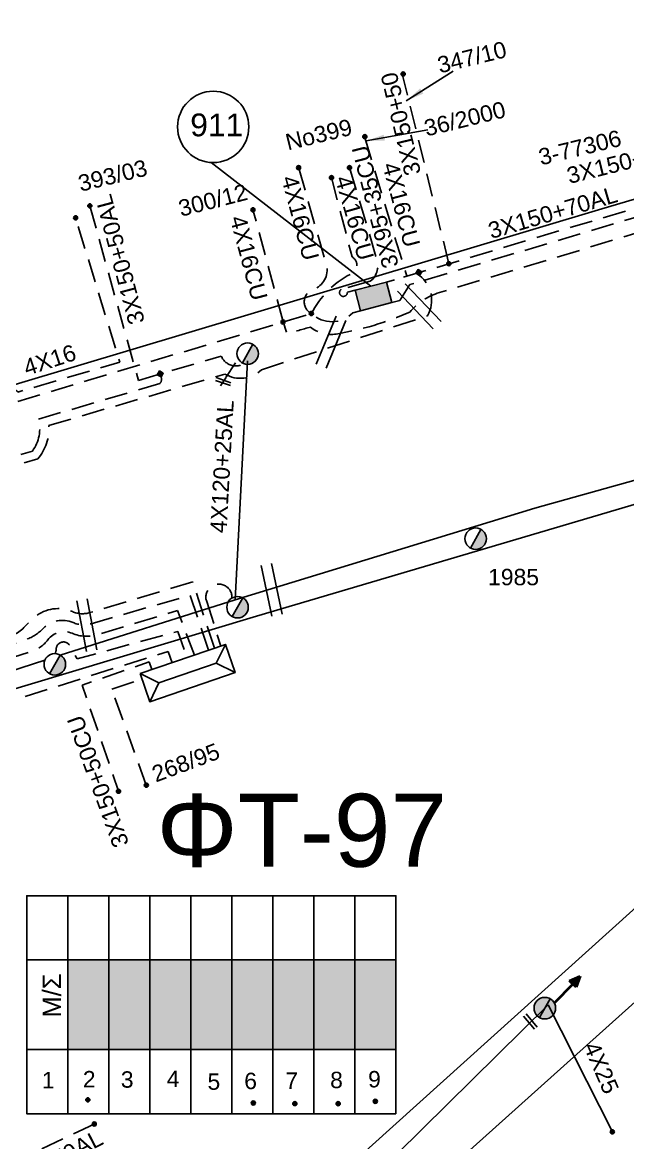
# Model space of a CAD drawing. Header units: millimetres. Extents: x 938 to 3112, y 793 to 1825.
# Drawn here: x 2015.9 to 2082.3, y 1060.8 to 1183.6 of the extents above; entities that cross this region are included whole.
import ezdxf
from ezdxf.enums import TextEntityAlignment as Align

# ---------------------------------------------------------------- set-up
doc = ezdxf.new("R2010")
doc.units = ezdxf.units.MM
doc.linetypes.add('DASHED', pattern=[19.05, 12.7, -6.35])
for name, color, linetype in [('Link Box 4 Διευθύνσεων', 7, 'Continuous'), ('Άγνωστα', 7, 'Continuous'), ('Ασφαλειοκιβώτια Χ.Τ 9 αναχωρήσεων', 7, 'Continuous'), ('Γέφυρες Εναερίου Δικτύου', 7, 'Continuous'), ('Γυμνά εναέρια ΧΤ (3Φ)   4x16CU', 7, 'Continuous'), ('Γυμνά εναέρια ΧΤ και ΦΟΠ (3Φ)   4x50+16AL', 7, 'Continuous'), ('Εναέρια παροχή ΧΤ 4x25', 7, 'SYN_LINE'), ('Επίτονοι', 7, 'Continuous'), ('Επιγραφές - Σχήματα', 7, 'Continuous'), ('Καλώδια ΧΤ   3x150+50AL', 7, 'DASHED'), ('Καλώδια ΧΤ   3x150+50CU', 7, 'DASHED'), ('Καλώδια ΧΤ   3x150+70AL', 7, 'DASHED'), ('Καλώδια ΧΤ   3x150AL+50XLPE', 7, 'DASHED'), ('Καλώδια ΧΤ   3x95+35CU', 7, 'DASHED'), ('Καλώδια ΧΤ   3x95+50CU', 7, 'DASHED'), ('Καλώδια ΧΤ 4Χ16 CU', 7, 'Continuous'), ('Μηχανική τομή', 7, 'Continuous'), ('Στύλος Ξύλινος', 7, 'Continuous'), ('Στύλος Ξύλινος @ 1', 7, 'Continuous'), ('Στύλος ΦΜ', 7, 'Continuous'), ('Στύλος ΦΜ @ 1', 7, 'Continuous'), ('Συνδέσεις', 7, 'Continuous'), ('Συνεστραμμένα ΧΤ   3x70+54.6+25AL', 7, 'SYN_LINE'), ('Συνεστραμμένα ΧΤ   4x120+25AL', 7, 'SYN_LINE'), ('Τομή', 7, 'Continuous'), ('Υποσταθμός πόλεως', 7, 'Continuous'), ('Υπόβαθρο ΔΕΗ', 7, 'Continuous')]:
    doc.layers.add(name, color=color, linetype=linetype)
doc.styles.get("Standard").update_dxf_attribs({"font": 'arial.ttf'})
doc.linetypes.add('SYN_LINE', pattern='A,0.5,-0.0001,["/\\/\\/\\/",Standard,S=0.1,R=0,X=0,Y=-0.05],-0.25', length=0.7501)
doc.dimstyles.new('ISO-25', dxfattribs={"dimtxt": 2.5, "dimasz": 2.5, "dimexe": 1.25, "dimexo": 0.625, "dimtad": 1, "dimtxsty": 'Standard', "dimcen": 2.5, "dimaunit": 2, "dimazin": 0, "dimtfac": 1, "dimtmove": 0, "dimatfit": 3, "dimfxl": 1, "dimarcsym": 0})

# ---------------------------------------------------------------- blocks, each defined once
blk = doc.blocks.new('ΑΣΦΑΛΕΙΟΚΙΒΩΤΙΟ ΥΠΟΣΤΑΘΜΟΥ 9 ΑΝΑΧΩΡΗΣΕΩΝ')
at = {"layer": 'Ασφαλειοκιβώτια Χ.Τ 9 αναχωρήσεων', "ltscale": 40}
for p, q in [((-23.8, 40.36), (24.02, 40.36)), ((-9.72, 40.36), (-9.72, -40.64)), ((9.94, 40.36), (9.94, -40.64)), ((-23.8, 31.36), (24.02, 31.36)), ((-23.8, 22.36), (24.02, 22.36)), ((-23.8, 13.36), (24.02, 13.36)), ((-23.8, 4.36), (24.02, 4.36)), ((-23.8, -4.64), (24.02, -4.64)), ((-23.8, -13.64), (24.02, -13.64)), ((-23.8, -22.64), (24.02, -22.64)), ((-23.8, -31.64), (24.02, -31.64))]:
    blk.add_line(p, q, dxfattribs=at)
at = {"layer": 'Ασφαλειοκιβώτια Χ.Τ 9 αναχωρήσεων'}
blk.add_lwpolyline([(-23.8, -40.64), (24.02, -40.64), (24.02, 40.36), (-23.8, 40.36)], close=True, dxfattribs=at)
for s, p in [('1', (-18.22, 37.06)), ('2', (-18.02, 28.07)), ('3', (-18.09, 19.73)), ('4', (-17.94, 9.66)), ('5', (-18.55, 0.71)), ('6', (-18.4, -7.35)), ('7', (-18.34, -16.37)), ('8', (-18.19, -26.2)), ('9', (-18.02, -34.53))]:
    blk.add_text(s, height=3.6, rotation=270, dxfattribs=at).set_placement(p)
at = {"layer": 'Ασφαλειοκιβώτια Χ.Τ 9 αναχωρήσεων', "ltscale": 40}
for tag, height, p in [('ΟΝΟΜΑ', 5, (-0.16, 44.31)), ('ΚΕΙΜΕΝΟ 1', 2, (17.06, 35.59)), ('ΚΕΙΜΕΝΟ 2', 2, (17.06, 26.88)), ('ΚΕΙΜΕΝΟ 3', 2, (17.06, 17.69)), ('ΚΕΙΜΕΝΟ 4', 2, (17.06, 8.71)), ('ΚΕΙΜΕΝΟ 5', 2, (17.06, -0.13)), ('ΚΕΙΜΕΝΟ 6', 2, (17.06, -9.05)), ('ΚΕΙΜΕΝΟ 7', 2, (17.06, -18.13)), ('ΚΕΙΜΕΝΟ 8', 2, (17.06, -26.85)), ('ΚΕΙΜΕΝΟ 9', 2, (17.06, -35.99)), ('ΣΧ', 2, (-0.1, -42.64))]:
    blk.add_attdef(tag, text='', height=height, dxfattribs=at).set_placement(p, align=Align.MIDDLE_CENTER)
blk = doc.blocks.new('LINK BOX 4 ΑΝΑΧΩΡΗΣΕΩΝ')
at = {"layer": 'Link Box 4 Διευθύνσεων', "ltscale": 40}
blk.add_hatch(color=256, dxfattribs=at).paths.add_polyline_path([(-3.54, 0), (-3.54, -4.67), (3.54, -4.67), (3.54, 0)])
for p, q in [((-3.54, 0), (-5.33, 0)), ((5.33, 0), (3.54, 0)), ((-3.54, -4.67), (-5.33, -4.67)), ((5.33, -4.67), (3.54, -4.67))]:
    blk.add_line(p, q, dxfattribs=at)
blk.add_lwpolyline([(-3.54, -4.67), (-3.54, 0), (3.54, 0), (3.54, -4.67)], close=True, dxfattribs=at)
blk = doc.blocks.new('ΥΠΑΡΧΩΝ ΤΣΙΜΕΝΤΕΝΙΟΣ ΣΤΥΛΟΣ')
at = {"layer": 'Στύλος ΦΜ'}
blk.add_hatch(color=256, dxfattribs=at).paths.add_polyline_path([(-1.29, -2.28, 0.574793), (2.62, 0, 0.268822), (1.3, 2.27)])
blk.add_line((-1.29, -2.28), (1.3, 2.27), dxfattribs=at)
blk.add_circle((0, 0), 2.62, dxfattribs=at)
at = {"layer": 'Στύλος ΦΜ', "flags": 4}
for tag, p in [('ΑΡΙΘΜΟΣ', (-4.68, 8.05)), ('ΤΥΠΟΣ', (-4.91, 3.03))]:
    blk.add_attdef(tag, p, '', height=4, dxfattribs=at)
blk = doc.blocks.new('ΥΠΑΡΧΩΝ ΞΥΛΙΝΟΣ ΣΤΥΛΟΣ')
at = {"layer": 'Στύλος Ξύλινος'}
h = blk.add_hatch(color=7, dxfattribs=at)
h.paths.add_polyline_path([(-2.62, 0, 0.270008), (-1.29, -2.28), (1.3, 2.27, 0.576266)])
h.paths.add_polyline_path([(-1.29, -2.28, 0.574793), (2.62, 0, 0.268822), (1.3, 2.27)])
at = {"layer": 'Στύλος Ξύλινος', "color": 7}
blk.add_line((-1.29, -2.28), (1.3, 2.27), dxfattribs=at)
blk.add_circle((0, 0), 2.62, dxfattribs=at)
at = {"layer": 'Στύλος Ξύλινος', "flags": 4}
for tag, p in [('ΑΡΙΘΜΟΣ', (-4.91, 8.6)), ('ΤΥΠΟΣ', (-4.85, 3.39))]:
    blk.add_attdef(tag, p, '', height=4, dxfattribs=at)
blk = doc.blocks.new('ΤΟΜΗ')
at = {"layer": 'Τομή', "ltscale": 40}
for p, q in [((-5.68, 0), (5.68, 0)), ((5.68, -2.33), (-5.68, -2.33))]:
    blk.add_line(p, q, dxfattribs=at)
blk = doc.blocks.new('ΕΠΙΤΟΝΟΣ')
at = {"layer": 'Επίτονοι', "lineweight": 40, "ltscale": 40}
blk.add_hatch(color=256, dxfattribs=at).paths.add_polyline_path([(-1.13, 6.47), (0, 9.1), (1.13, 6.47)])
for p, q in [((-1.13, 6.47), (0, 9.1)), ((0, 9.1), (1.13, 6.47)), ((1.13, 6.47), (-1.13, 6.47)), ((-1.13, 6.47), (0, 6.47)), ((0, 6.47), (0, 0))]:
    blk.add_line(p, q, dxfattribs=at)
blk = doc.blocks.new('ΥΠΟΣΤΑΘΜΟΣ ΠΟΛΕΩΣ')
at = {"layer": 'Υποσταθμός πόλεως', "linetype": 'Continuous', "ltscale": 40}
blk.add_lwpolyline([(-8.57, 2.82), (8.57, 2.82), (8.57, -2.82), (-8.57, -2.82)], close=True, dxfattribs=at)
for points in [[(-5.75, 0), (-8.57, 2.82)], [(5.75, 0), (8.57, 2.82)], [(-8.57, -2.82), (-5.75, 0)], [(-5.75, 0), (5.75, 0)], [(8.57, -2.82), (5.75, 0)]]:
    blk.add_lwpolyline(points, dxfattribs=at)
at = {"layer": 'Υποσταθμός πόλεως', "linetype": 'SYN_LINE', "ltscale": 40, "flags": 1}
for tag, p in [('ΜΕΤΑΣΧΗΜΑΤΙΣΜΟΣ', (10.6, 2.39)), ('ΙΣΧΥΣ', (10.58, -0.41)), ('ΑΡΙΘΜΟΣ', (10.7, -3.13))]:
    blk.add_attdef(tag, p, '', height=1.8, dxfattribs=at)
blk = doc.blocks.new('_ΣΥΝΔΕΣΗ')
at = {"layer": 'Συνδέσεις', "linetype": 'SYN_LINE', "ltscale": 40}
blk.add_hatch(color=256, dxfattribs=at).paths.add_polyline_path([(0.5, -0.01, 1), (-0.5, -0.01, 1)])
at = {"layer": 'Συνδέσεις'}
blk.add_circle((0, -0.01), 0.5, dxfattribs=at)
blk = doc.blocks.new('ΜΗΧΑΝΙΚΗ ΤΟΜΗ')
at = {"layer": 'Μηχανική τομή', "ltscale": 40}
for p, q in [((-1.89, 0.78), (1.89, 0.78)), ((1.89, 0), (-1.89, 0))]:
    blk.add_line(p, q, dxfattribs=at)
blk = doc.blocks.new('TSONTA XT1')
at = {"ltscale": 40}
h = blk.add_hatch(color=256, dxfattribs=at)
h.dxf.hatch_style = 1
h.paths.add_polyline_path([(595.96, 2487.66), (597.07, 2488.77), (595.96, 2489.87), (594.85, 2488.77)])
blk.add_lwpolyline([(594.85, 2488.77), (595.96, 2489.87), (597.07, 2488.77), (595.96, 2487.66)], close=True, dxfattribs=at)
blk = doc.blocks.new('τομή_')
at = {"layer": 'Επιγραφές - Σχήματα'}
for p, q in [((-1.29, -0.22), (0.13, 0.75)), ((-1.08, -0.46), (0.34, 0.51)), ((-0.66, 0.62), (-0.29, -0.37))]:
    blk.add_line(p, q, dxfattribs=at)

msp = doc.modelspace()

# ---------------------------------------------------------------- hatches: boundary and pattern name
at = {"layer": 'Ασφαλειοκιβώτια Χ.Τ 9 αναχωρήσεων'}
for color, points in [(62, [(2020.84, 1070.98), (2025.34, 1070.98), (2025.34, 1080.81), (2020.84, 1080.81)]), (133, [(2020.84, 1080.81), (2020.84, 1070.98), (2025.34, 1070.98), (2025.34, 1080.81)]), (85, [(2025.34, 1080.81), (2025.34, 1070.98), (2029.84, 1070.98), (2029.84, 1080.81)]), (5, [(2029.84, 1080.81), (2029.84, 1070.98), (2034.34, 1070.98), (2034.34, 1080.81)]), (2, [(2034.34, 1080.81), (2034.34, 1070.98), (2038.84, 1070.98), (2038.84, 1080.81)]), (173, [(2038.84, 1080.81), (2038.84, 1070.98), (2043.34, 1070.98), (2043.34, 1080.81)]), (6, [(2043.34, 1080.81), (2043.34, 1070.98), (2047.84, 1070.98), (2047.84, 1080.81)]), (27, [(2047.84, 1080.81), (2047.84, 1070.98), (2052.34, 1070.98), (2052.34, 1080.81)]), (1, [(2052.34, 1080.81), (2052.34, 1070.98), (2056.84, 1070.98), (2056.84, 1080.81)])]:
    msp.add_hatch(color=color, dxfattribs=at).paths.add_polyline_path(points)

# ---------------------------------------------------------------- linework, layer by layer
at = {"layer": 'Άγνωστα', "color": 5, "linetype": 'DASHED', "ltscale": 0.2, "flags": 128}
msp.add_lwpolyline([(2013.81, 1142.62, -0.604138), (2015.37, 1143.08), (2026.54, 1146.35), (2021.69, 1162.18)], format="xyb", dxfattribs=at)
at = {"layer": 'Γέφυρες Εναερίου Δικτύου', "color": 5, "linetype": 'DASHED', "ltscale": 0.2, "flags": 128}
msp.add_lwpolyline([(1997.16, 1137.37), (2001.61, 1138.8), (2002.87, 1138.3), (2047.56, 1151.69, 0.41169), (2052.1, 1151.76, 4.133135)], format="xyb", dxfattribs=at)
at = {"layer": 'Γέφυρες Εναερίου Δικτύου', "color": 2, "linetype": 'DASHED', "ltscale": 0.2, "flags": 128}
for points in [[(2025.66, 1110.5), (2028.99, 1111.6)], [(2029.45, 1099.97), (2025.66, 1110.5)]]:
    msp.add_lwpolyline(points, dxfattribs=at)
at = {"layer": 'Γέφυρες Εναερίου Δικτύου', "color": 30, "linetype": 'DASHED', "ltscale": 0.2}
msp.add_arc((2039.28, 1147.67), 1.73, 201.8772, 317.7903, dxfattribs=at)
at = {"layer": 'Γυμνά εναέρια ΧΤ (3Φ)   4x16CU', "color": 27, "linetype": 'DASHED', "ltscale": 0.2}
msp.add_line((2053.43, 1170.98), (2058.03, 1155.77), dxfattribs=at)
at = {"layer": 'Γυμνά εναέρια ΧΤ και ΦΟΠ (3Φ)   4x50+16AL', "color": 2, "flags": 128}
msp.add_lwpolyline([(2164.84, 1156.25), (2072.09, 1130.33), (2039.21, 1120.28)], dxfattribs=at)
at = {"layer": 'Εναέρια παροχή ΧΤ 4x25', "color": 6, "linetype": 'SYN_LINE', "ltscale": 20, "flags": 128}
msp.add_lwpolyline([(2073.55, 1075.87), (2080.59, 1061.95)], dxfattribs=at)
at = {"layer": 'Επιγραφές - Σχήματα', "linetype": 'Continuous', "ltscale": 0.2}
msp.add_line((2054.09, 1154.69), (2036.57, 1168.25), dxfattribs=at)
at = {"layer": 'Επιγραφές - Σχήματα', "color": 6, "linetype": 'Continuous', "ltscale": 0.2}
msp.add_line((2019.99, 1114.24), (2039.21, 1120.28), dxfattribs=at)
at = {"layer": 'Επιγραφές - Σχήματα', "color": 6, "linetype": 'DASHED', "ltscale": 0.2}
msp.add_line((2036.08, 1120.1), (2037.64, 1115.22), dxfattribs=at)
at = {"layer": 'Επιγραφές - Σχήματα', "linetype": 'Continuous', "ltscale": 0.2}
msp.add_circle((2036.79, 1172.15), 3.91, dxfattribs=at)
at = {"layer": 'Επιγραφές - Σχήματα', "color": 6, "linetype": 'DASHED', "ltscale": 0.2}
msp.add_arc((2037.42, 1120.58), 1.43, 356.4357, 199.6769, dxfattribs=at)
at = {"layer": 'Καλώδια ΧΤ   3x150+50AL', "color": 62, "linetype": 'DASHED', "ltscale": 0.2}
msp.add_line((2062.65, 1157.14), (2057.46, 1178.27), dxfattribs=at)
at = {"layer": 'Καλώδια ΧΤ   3x150+50AL', "color": 30, "linetype": 'DASHED', "ltscale": 0.2}
msp.add_line((2023.25, 1163.5), (2028.58, 1144.36), dxfattribs=at)
at = {"layer": 'Καλώδια ΧΤ   3x150+50AL', "color": 5, "linetype": 'DASHED', "ltscale": 0.2, "flags": 128}
msp.add_lwpolyline([(2105.77, 1167.95), (2104.75, 1167.66), (2104.12, 1166.81), (2061.61, 1153.98, 0.144941), (2058.36, 1151.85, -0.062907), (2050.3, 1149.44, -0.216685), (2047.47, 1150.2, -0.001337), (2044.88, 1149.48), (2044.46, 1150.76), (2044.46, 1150.76)], format="xyb", dxfattribs=at)
at = {"layer": 'Καλώδια ΧΤ   3x150+50AL', "color": 1, "ltscale": 0.2, "flags": 128}
msp.add_lwpolyline([(2034.54, 1122.26), (2023.27, 1118.89, -0.17713), (2021.34, 1119, 0.283697), (2017.24, 1118.42, 0.03297), (2016.01, 1117.25, -0.233132), (2013.43, 1116.25), (1985.99, 1107.36, 0.308724), (1984.88, 1105.91, -0.368431), (1983.3, 1104.27), (1930.27, 1089.27), (1930.39, 1087.66, -0.795052), (1928.14, 1086.97, -0.795052)], format="xyb", dxfattribs=at)
msp.add_lwpolyline([(2036.93, 1114.98), (2034.54, 1122.26)], dxfattribs=at)
at = {"layer": 'Καλώδια ΧΤ   3x150+50AL', "color": 85, "linetype": 'DASHED', "ltscale": 0.2, "flags": 128}
msp.add_lwpolyline([(2036.29, 1114.76), (2034.27, 1120.8), (2023.39, 1117.67, -0.171677), (2021.41, 1117.8, 0.308163), (2018.15, 1117.16, -0.106261), (2016.3, 1115.95), (1987.58, 1106.66, 0.814496), (1991.18, 1100.64, 0.530965)], format="xyb", dxfattribs=at)
at = {"layer": 'Καλώδια ΧΤ   3x150+50AL', "color": 133, "linetype": 'DASHED', "ltscale": 0.2, "flags": 128}
msp.add_lwpolyline([(2034.74, 1114.23), (2032.89, 1119.12), (2024.13, 1116.47, -0.176768), (2021.31, 1116.62, 0.344711), (2018.65, 1115.92, -0.154506), (2016.78, 1114.59), (1990.72, 1106.53, 0.271997), (1988.54, 1104.15, -0.522383)], format="xyb", dxfattribs=at)
at = {"layer": 'Καλώδια ΧΤ   3x150+50AL', "color": 173, "linetype": 'DASHED', "ltscale": 0.2, "flags": 128}
msp.add_lwpolyline([(2019.43, 1114.4, 0.110986), (2019.57, 1114.92, -0.771143), (2021.05, 1115.25), (2021.87, 1113.83), (2032.91, 1116.83), (2033.9, 1113.95)], format="xyb", dxfattribs=at)
at = {"layer": 'Καλώδια ΧΤ   3x150+50AL', "color": 27, "linetype": 'DASHED', "ltscale": 0.2, "flags": 128}
msp.add_lwpolyline([(2032.29, 1113.4), (2031.84, 1114.64), (2006.87, 1106.77, -0.633434), (2005.3, 1108.47, 5.815783)], format="xyb", dxfattribs=at)
at = {"layer": 'Καλώδια ΧΤ   3x150+50AL', "color": 173, "linetype": 'Continuous', "ltscale": 0.2, "flags": 128}
msp.add_lwpolyline([(1988.57, 1104.07), (2018.32, 1113.67)], dxfattribs=at)
at = {"layer": 'Καλώδια ΧΤ   3x150+50CU', "color": 30, "linetype": 'DASHED', "ltscale": 0.2}
msp.add_line((2028.58, 1144.36), (2037.67, 1147.02), dxfattribs=at)
at = {"layer": 'Καλώδια ΧΤ   3x150+50CU', "color": 5, "linetype": 'DASHED', "ltscale": 0.2, "flags": 128}
msp.add_lwpolyline([(2030.06, 1112.64), (2029.78, 1113.5), (2022.41, 1110.93), (2026.41, 1099.3)], dxfattribs=at)
at = {"layer": 'Καλώδια ΧΤ   3x150+70AL', "color": 85, "linetype": 'DASHED', "ltscale": 0.2, "flags": 128}
msp.add_lwpolyline([(2057.26, 1153.1), (2058.37, 1154.86), (2135.03, 1177.68, 0.298595), (2138.46, 1176.66), (2147.34, 1179.81)], format="xyb", dxfattribs=at)
at = {"layer": 'Καλώδια ΧΤ   3x150+70AL', "color": 62, "linetype": 'DASHED', "ltscale": 0.2, "flags": 128}
msp.add_lwpolyline([(2106.41, 1165.71, -0.501157), (2099.51, 1168.05), (2079.32, 1162.11), (2056.67, 1155.36)], format="xyb", dxfattribs=at)
at = {"layer": 'Καλώδια ΧΤ   3x150+70AL', "color": 27, "linetype": 'DASHED', "ltscale": 0.2, "flags": 128}
msp.add_lwpolyline([(2023.74, 1062.81), (2009.4, 1056.04), (2013.6, 1046.24), (2011.5, 1044.71), (2012.74, 1042.03), (2022.22, 1032.93, 0.722826), (2024.06, 1029.88, -0.332908), (2025.21, 1029.37), (2046.66, 1003.68), (2079.4, 966.49), (2080.39, 966.6, -0.161413), (2081.95, 966.26), (2086.35, 961.82, -0.785047), (2089.24, 956.48, -0.726729)], format="xyb", dxfattribs=at)
at = {"layer": 'Καλώδια ΧΤ   3x150AL+50XLPE', "color": 62, "linetype": 'DASHED', "ltscale": 0.2}
msp.add_lwpolyline([(1954.83, 1151.94), (1947.76, 1150.43), (1952.37, 1128.88), (1962.57, 1120.29), (1976.96, 1125.03, 0.172648), (1983.15, 1125.6), (2017.54, 1135.74, 0.196042), (2018.74, 1139.4), (2038.07, 1145.05, 0.341263), (2042.08, 1145.53), (2060.32, 1151.43, 0.367115), (2059.44, 1155.85)], format="xyb", dxfattribs=at)
at = {"layer": 'Καλώδια ΧΤ   3x150AL+50XLPE', "color": 30, "linetype": 'DASHED', "ltscale": 0.2}
msp.add_lwpolyline([(1955.02, 1151.02), (1948.93, 1149.72), (1953.27, 1129.42), (1962.78, 1121.42), (1976.94, 1126.07, 0.183739), (1982.8, 1126.54), (2016.95, 1136.61, 0.22852), (2017.61, 1140.11), (2030.94, 1144.01, 0.27143), (2031.08, 1144.73)], format="xyb", dxfattribs=at)
at = {"layer": 'Καλώδια ΧΤ   3x95+50CU', "color": 62, "linetype": 'DASHED', "ltscale": 0.2, "flags": 128}
msp.add_lwpolyline([(2051.75, 1167.69), (2054.69, 1157.81, -0.342535), (2054.02, 1155.22, -2.075715)], format="xyb", dxfattribs=at)
msp.add_lwpolyline([(2054.02, 1155.22), (2050.84, 1154.35)], dxfattribs=at)
at = {"layer": 'Καλώδια ΧΤ   3x95+50CU', "color": 62, "linetype": 'DASHED', "ltscale": 0.2}
msp.add_arc((2051.08, 1153.99), 0.427, 124.6329, 2.595, dxfattribs=at)
at = {"layer": 'Καλώδια ΧΤ 4Χ16 CU', "color": 5, "linetype": 'DASHED', "ltscale": 0.2}
msp.add_line((2044.46, 1150.76), (2041.15, 1163.06), dxfattribs=at)
at = {"layer": 'Καλώδια ΧΤ 4Χ16 CU', "color": 5, "linetype": 'DASHED', "ltscale": 0.2, "flags": 128}
for points in [[(2047.56, 1151.69, -0.665549), (2047.76, 1154.33, 0.39085), (2049.22, 1156.99), (2046.16, 1167.67)], [(2049.77, 1166.6), (2052.03, 1157.89, -0.655045), (2051.82, 1155.99, 0.154928), (2047.56, 1151.69, -20.618776)]]:
    msp.add_lwpolyline(points, format="xyb", dxfattribs=at)
at = {"layer": 'Συνεστραμμένα ΧΤ   3x70+54.6+25AL', "color": 6, "linetype": 'SYN_LINE', "ltscale": 20, "flags": 128}
msp.add_lwpolyline([(2054.19, 1056.79), (2073.51, 1075.83), (2073.51, 1075.83)], dxfattribs=at)
at = {"layer": 'Συνεστραμμένα ΧΤ   4x120+25AL', "color": 6, "linetype": 'SYN_LINE', "ltscale": 20}
msp.add_line((2040.56, 1146.51), (2039.21, 1120.28), dxfattribs=at)
at = {"layer": 'Υπόβαθρο ΔΕΗ', "flags": 128}
for points in [[(2104.38, 1256.32), (2158.47, 1191.21), (2158.93, 1186.73), (2079.07, 1163.04), (2008.55, 1141.98), (1962.57, 1128.14), (1957.8, 1132.14)], [(2104.38, 1256.32), (2158.47, 1191.21), (2158.93, 1186.73), (2079.07, 1163.04), (2008.55, 1141.98), (1962.57, 1128.14)], [(2088.4, 1091.26), (2024.98, 1034.14), (2015.23, 1045.13), (2007.59, 1063.03), (1990.67, 1103.22), (2041.54, 1118.51), (2109.47, 1138.55), (2165.28, 1155.11), (2197.54, 1107.53), (2223.98, 1069.22), (2240.62, 1044.94), (2238.33, 1036.72), (2194.49, 1018.02), (2182.74, 1045.06)], [(2088.4, 1091.26), (2024.98, 1034.14), (2015.23, 1045.13), (2007.59, 1063.03), (1990.67, 1103.22), (2041.54, 1118.51), (2109.47, 1138.55), (2165.28, 1155.11), (2197.54, 1107.53), (2223.98, 1069.22), (2240.62, 1044.94), (2238.33, 1036.72), (2194.49, 1018.02), (2182.74, 1045.06)], [(2038.17, 1144.66), (2039.24, 1146.29)], [(2176.05, 1041.44), (2186.8, 1014.8), (2161.76, 1004.62), (2139.38, 1065.97), (2148.36, 1070.49), (2138.32, 1094.95), (2117.18, 1084.15), (2127.28, 1060.39), (2129.33, 1061.1), (2152.19, 1000.23), (2101.96, 979.72), (2080.45, 970.43), (2047.31, 1008.85), (2029.8, 1028.44), (2088.77, 1081.29), (2093.76, 1085.96)], [(2176.05, 1041.44), (2186.8, 1014.8), (2161.76, 1004.62), (2139.38, 1065.97), (2148.36, 1070.49), (2138.32, 1094.95), (2117.18, 1084.15), (2127.28, 1060.39), (2129.33, 1061.1), (2152.19, 1000.23), (2101.96, 979.72), (2080.45, 970.43), (2047.31, 1008.85), (2029.8, 1028.44), (2088.77, 1081.29), (2093.76, 1085.96)]]:
    msp.add_lwpolyline(points, dxfattribs=at)

# ---------------------------------------------------------------- block references
at = {"layer": 'Link Box 4 Διευθύνσεων', "xscale": 0.5000000000002573, "yscale": 0.5000000000002573, "zscale": 0.5000000000002573, "rotation": 14.64249249287248}
msp.add_blockref('LINK BOX 4 ΑΝΑΧΩΡΗΣΕΩΝ', (2054.09, 1154.69), dxfattribs=at)
at = {"layer": 'Ασφαλειοκιβώτια Χ.Τ 9 αναχωρήσεων', "xscale": 0.5, "yscale": 0.5, "zscale": 0.5, "rotation": 90}
msp.add_blockref('ΑΣΦΑΛΕΙΟΚΙΒΩΤΙΟ ΥΠΟΣΤΑΘΜΟΥ 9 ΑΝΑΧΩΡΗΣΕΩΝ', (2036.52, 1075.84), dxfattribs=at)
at = {"layer": 'Επίτονοι', "xscale": 0.449999999999798, "yscale": 0.449999999999798, "zscale": 0.449999999999798, "rotation": 315.9003990557711}
msp.add_blockref('ΕΠΙΤΟΝΟΣ', (2074.22, 1076.07), dxfattribs=at)
msp.add_blockref('ΕΠΙΤΟΝΟΣ', (2074.22, 1076.07), dxfattribs=at)
at = {"layer": 'Επιγραφές - Σχήματα', "rotation": 306.5469594672869}
msp.add_blockref('τομή_', (2038.06, 1143.75), dxfattribs=at)
at = {"layer": 'Μηχανική τομή', "xscale": 0.4999999999998697, "yscale": 0.4999999999998697, "zscale": 0.4999999999998697, "rotation": 309.6763589106136}
msp.add_blockref('ΜΗΧΑΝΙΚΗ ΤΟΜΗ', (2071.45, 1073.93), dxfattribs=at)
at = {"layer": 'Στύλος Ξύλινος @ 1', "ltscale": 40, "xscale": 0.4499999999998181, "yscale": 0.4499999999998181, "zscale": 0.4499999999998181}
msp.add_blockref('ΥΠΑΡΧΩΝ ΞΥΛΙΝΟΣ ΣΤΥΛΟΣ', (2073.18, 1075.52), dxfattribs=at)
msp.add_blockref('ΥΠΑΡΧΩΝ ΞΥΛΙΝΟΣ ΣΤΥΛΟΣ', (2073.18, 1075.52), dxfattribs=at)
at = {"layer": 'Στύλος ΦΜ @ 1', "ltscale": 40, "xscale": 0.4499999999998181, "yscale": 0.4499999999998181, "zscale": 0.4499999999998181}
for p in [(2040.57, 1147.29), (2040.57, 1147.29), (2039.46, 1119.48), (2039.46, 1119.48), (2019.41, 1113.22), (2019.41, 1113.22)]:
    msp.add_blockref('ΥΠΑΡΧΩΝ ΤΣΙΜΕΝΤΕΝΙΟΣ ΣΤΥΛΟΣ', p, dxfattribs=at)
at = {"layer": 'Στύλος ΦΜ @ 1', "ltscale": 40}
ref = msp.add_blockref('ΥΠΑΡΧΩΝ ΤΣΙΜΕΝΤΕΝΙΟΣ ΣΤΥΛΟΣ', (2065.59, 1127), dxfattribs=dict(at, xscale=0.4499999999998181, yscale=0.4499999999998181, zscale=0.4499999999998181))
ref.add_attrib('ΤΥΠΟΣ', '1985', (2066.95, 1121.89), dxfattribs={"layer": 'Στύλος ΦΜ', "height": 1.8, "flags": 4})
ref = msp.add_blockref('ΥΠΑΡΧΩΝ ΤΣΙΜΕΝΤΕΝΙΟΣ ΣΤΥΛΟΣ', (2065.59, 1127), dxfattribs=dict(at, xscale=0.4499999999998181, yscale=0.4499999999998181, zscale=0.4499999999998181))
ref.add_attrib('ΤΥΠΟΣ', '1985', (2066.95, 1121.89), dxfattribs={"layer": 'Στύλος ΦΜ', "height": 1.8, "flags": 4})
at = {"layer": 'Συνδέσεις', "xscale": 0.4500000000000455, "yscale": 0.4500000000000455, "zscale": 0.4500000000000455}
for p in [(2057.63, 1177.96), (2053.43, 1171.08), (2046.16, 1167.68), (2051.75, 1167.69), (2049.77, 1166.6), (2023.25, 1163.5), (2041.15, 1163.06), (2021.69, 1162.18), (2062.65, 1157.15), (2044.46, 1150.76), (2047.56, 1151.69), (2026.4, 1099.31), (2029.45, 1099.97), (2023.03, 1065.47), (2041.19, 1065.12), (2045.75, 1065.06), (2050.5, 1065.05), (2054.58, 1065.3), (2023.74, 1062.82), (2080.59, 1061.96)]:
    msp.add_blockref('_ΣΥΝΔΕΣΗ', p, dxfattribs=at)
at = {"layer": 'Συνδέσεις', "xscale": 0.3075184835441075, "yscale": 0.3075184835441075, "zscale": 0.3075184835441075, "rotation": 14.42191225897754}
for p in [(2072.48, 369.31), (2044.11, 358.19)]:
    msp.add_blockref('TSONTA XT1', p, dxfattribs=at)
at = {"layer": 'Τομή'}
for p, xscale, yscale, zscale, rotation in [((2059.83, 1152.87), 0.4999999999999976, 0.4999999999999976, 0.4999999999999976, 313.5923683799284), ((2059.83, 1152.87), 0.4999999999999976, 0.4999999999999976, 0.4999999999999976, 313.5923683799284), ((2049.19, 1148.76), 0.5000000000000369, 0.5000000000000369, 0.5000000000000369, 67.36290469694418), ((2049.19, 1148.76), 0.5000000000000369, 0.5000000000000369, 0.5000000000000369, 67.36290469694418), ((2043.78, 1121.51), 0.5000000000000412, 0.5000000000000412, 0.5000000000000412, 281.8984996793062), ((2043.78, 1121.51), 0.5000000000000412, 0.5000000000000412, 0.5000000000000412, 281.8984996793062), ((2022.35, 1117.4), 0.4999999999999575, 0.4999999999999575, 0.4999999999999575, 100.7478140074041), ((2022.35, 1117.4), 0.4999999999999575, 0.4999999999999575, 0.4999999999999575, 100.7478140074041)]:
    msp.add_blockref('ΤΟΜΗ', p, dxfattribs=dict(at, xscale=xscale, yscale=yscale, zscale=zscale, rotation=rotation))
at = {"layer": 'Υποσταθμός πόλεως', "xscale": 0.5770445510706741, "yscale": 0.5770445510706741, "zscale": 0.5770445510706741, "rotation": 18.84233228914744}
msp.add_blockref('ΥΠΟΣΤΑΘΜΟΣ ΠΟΛΕΩΣ', (2033.98, 1112.26), dxfattribs=at)

# ---------------------------------------------------------------- texts
at = {"layer": 'Γυμνά εναέρια ΧΤ (3Φ)   4x16CU'}
for s, rotation, p in [('4X16CU', 284.945, (2057.43, 1163.62)), ('300/12', 14.3486, (2036.75, 1164.15)), ('4X16CU', 284.945, (2046.35, 1162.17)), ('4X16CU', 285.8257, (2052.31, 1162.17)), ('4X16CU', 284.945, (2040.7, 1157.78))]:
    msp.add_text(s, height=1.8, rotation=rotation, dxfattribs=at).set_placement(p, align=Align.MIDDLE)
at = {"layer": 'Εναέρια παροχή ΧΤ 4x25', "ltscale": 20}
msp.add_text('4X25', height=1.8, rotation=293.3539, dxfattribs=at).set_placement((2079.39, 1068.98), align=Align.MIDDLE)
at = {"layer": 'Επιγραφές - Σχήματα', "linetype": 'DASHED', "ltscale": 0.2, "attachment_point": 1}
for s, insert, char_height, width, rotation in [('347/10', (2061.23, 1179.76), 1.8, 10.8079, 13.715), ('36/2000', (2059.77, 1172.84), 1.8, 10.8079, 13.715), ('Νο399', (2044.56, 1171.31), 1.8, 10.8079, 13.715), ('3-77306', (2072.33, 1169.67), 1.8, 10.8079, 13.715), ('393/03', (2021.81, 1166.78), 1.8, 10.8079, 13.715), ('4Χ16', (2015.78, 1146.55), 1.8, 10.8079, 17.9718), ('268/95', (2029.86, 1101.94), 1.8, 10.8079, 20.6), ('Μ/Σ', (2018.08, 1074.49), 2, 2.76, 90)]:
    msp.add_mtext(s, dxfattribs=dict(at, insert=insert, char_height=char_height, width=width, rotation=rotation))
at = {"layer": 'Επιγραφές - Σχήματα', "linetype": 'Continuous', "ltscale": 0.2, "insert": (2034.27, 1173.62), "char_height": 2.5, "width": 5.0682, "attachment_point": 1}
msp.add_mtext('911', dxfattribs=at)
at = {"layer": 'Επιγραφές - Σχήματα', "linetype": 'DASHED', "ltscale": 0.2, "insert": (2030.56, 1099.02), "char_height": 8, "width": 24.9768, "attachment_point": 1}
msp.add_mtext('ΦΤ-97', dxfattribs=at)
at = {"layer": 'Καλώδια ΧΤ   3x150+50AL', "ltscale": 0.2}
for s, rotation, p in [('3X150+50', 103.6395, (2057.37, 1172.47)), ('3X150+50L', 14.0234, (2081.92, 1168.33)), ('3X150+50AL', 104.854, (2026.56, 1157.61))]:
    msp.add_text(s, height=1.8, rotation=rotation, dxfattribs=at).set_placement(p, align=Align.MIDDLE)
at = {"layer": 'Καλώδια ΧΤ   3x150+50CU', "ltscale": 0.2}
msp.add_text('3X150+50CU', height=1.8, rotation=110.0007, dxfattribs=at).set_placement((2024.14, 1100.37), align=Align.MIDDLE)
at = {"layer": 'Καλώδια ΧΤ   3x150+70AL', "ltscale": 0.2}
for rotation, p in [(16.3534, (2074.05, 1162.77)), (27.3891, (2017.98, 1058.11))]:
    msp.add_text('3X150+70AL', height=1.8, rotation=rotation, dxfattribs=at).set_placement(p, align=Align.MIDDLE)
at = {"layer": 'Καλώδια ΧΤ   3x95+35CU', "ltscale": 0.2}
msp.add_text('3X95+35CU', height=1.8, rotation=104.5334, dxfattribs=at).set_placement((2054.57, 1163.38), align=Align.MIDDLE)
at = {"layer": 'Συνεστραμμένα ΧΤ   4x120+25AL', "ltscale": 20}
msp.add_text('4X120+25AL', height=1.8, rotation=86.7917, dxfattribs=at).set_placement((2037.75, 1134.91), align=Align.MIDDLE)

# ---------------------------------------------------------------- leaders
at = {"layer": 'Επιγραφές - Σχήματα', "ltscale": 40}
for points in [[(2057.98, 1175.01), (2063.12, 1178.26)], [(2053.59, 1170.62), (2060.36, 1171.82)]]:
    msp.add_leader(points, dimstyle='ISO-25', override={"dimasz": 2, "dimtad": 0}, dxfattribs=at)

doc.saveas('drawing.dxf')
